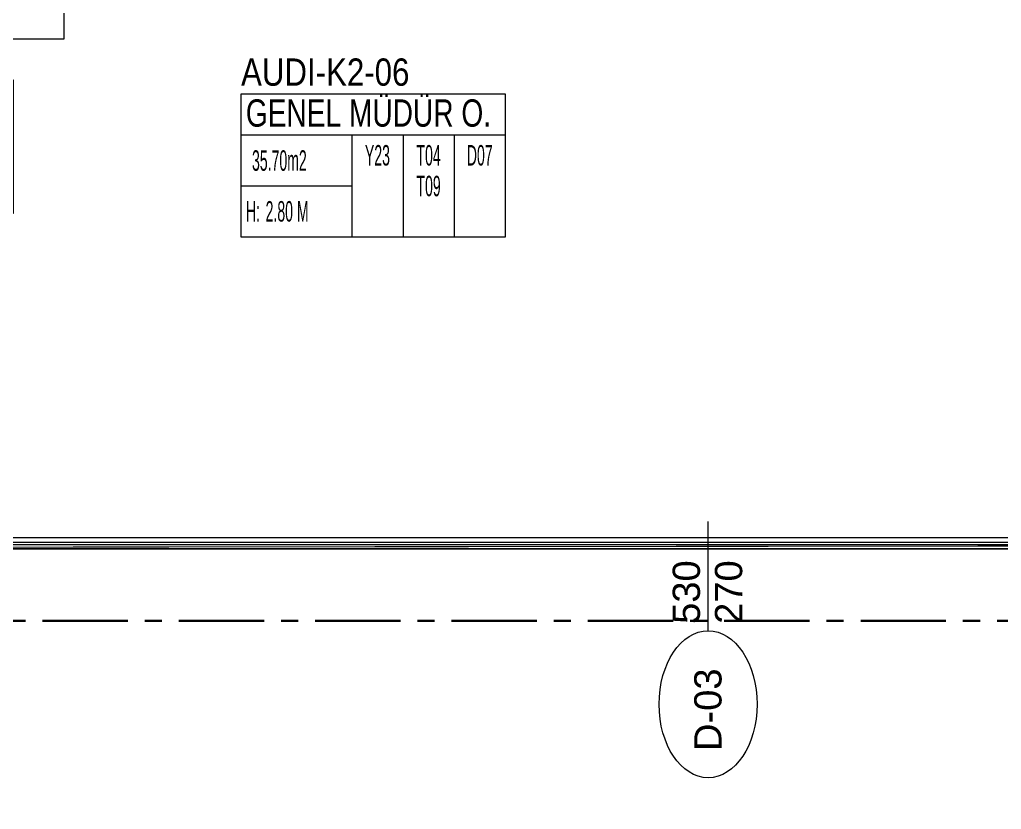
# Model space of a CAD drawing. Extents: x -2598 to 23780, y 0 to 8114.
# Drawn here: x 14682.1 to 15042, y 2267.5 to 2557 of the extents above; entities that cross this region are included whole.
import ezdxf
from ezdxf.enums import TextEntityAlignment as Align

# ---------------------------------------------------------------- set-up
doc = ezdxf.new("R2010")
doc.units = 0
doc.header["$LTSCALE"] = 25
doc.header["$MEASUREMENT"] = 0
for name, pattern in [('CENTER', [2, 1.25, -0.25, 0.25, -0.25]), ('DOT2', [0.125, 0, -0.125]), ('HIDDEN', [0.375, 0.25, -0.125])]:
    doc.linetypes.add(name, pattern=pattern)
doc.layers.get('0').update_dxf_attribs({"color": 9, "lineweight": 9})
for name, color, linetype, lineweight in [('05', 9, 'Continuous', 9), ('06D', 9, 'Continuous', 9), ('15', 9, 'Continuous', 9), ('20', 9, 'DOT2', 9), ('21', 9, 'Continuous', 9), ('22', 8, 'Continuous', 9), ('35', 9, 'Continuous', 9), ('40B', 9, 'Continuous', 9), ('E-KABLO', 7, 'Continuous', 30)]:
    doc.layers.add(name, color=color, linetype=linetype, lineweight=lineweight)
doc.styles.add('Arial', font='arial.ttf', dxfattribs={"height": 2.5})
doc.styles.add('MuuM_TEXT-STANDART', font='ARIALN.TTF')

# ---------------------------------------------------------------- blocks, each defined once
blk = doc.blocks.new('0_doorno')
blk.add_lwpolyline([(4.5, 0), (12.5, 0)])
blk.add_ellipse((-0.891, 0), major_axis=(-5.391, 0), ratio=0.666667)
at = {"style": 'Arial'}
blk.add_attdef('YUKSEKLIK', text='', height=2, dxfattribs=at).set_placement((5, 12.3), align=Align.TOP_LEFT)
blk.add_attdef('KAPINO', text='', height=2, dxfattribs=at).set_placement((0, 0), align=Align.MIDDLE)
blk.add_attdef('GENISLIK', text='', height=2, dxfattribs=at).set_placement((5, -3.789), align=Align.BOTTOM_LEFT)
blk = doc.blocks.new('KAPI KODLARI 2. KAT')
at = {"layer": '22'}
ref = blk.add_blockref('0_doorno', (14934.52, 2310.5), dxfattribs=dict(at, xscale=5, yscale=5, zscale=5, rotation=90))
ref.add_attrib('KAPINO', 'D-03', dxfattribs={"layer": '0', "height": 10, "rotation": 90, "style": 'Arial'}).set_placement((14934.43, 2304.03), align=Align.MIDDLE)
ref.add_attrib('GENISLIK', '530', dxfattribs={"layer": '0', "height": 10, "rotation": 90, "style": 'Arial'}).set_placement((14934.52, 2335.5), align=Align.BOTTOM_LEFT)
ref.add_attrib('YUKSEKLIK', '270', dxfattribs={"layer": '0', "height": 10, "rotation": 90, "style": 'Arial'}).set_placement((14937.02, 2335.5), align=Align.TOP_LEFT)
blk = doc.blocks.new('p-table_4')
for points in [[(-21.5, 55), (21.5, 55), (21.5, 104), (-21.5, 104)], [(-40, 40), (40, 40), (40, -40), (-40, -40)], [(-104, 21.5), (-55, 21.5), (-55, -21.5), (-104, -21.5)], [(-104, -21.5), (-55, -21.5), (-55, 21.5), (-104, 21.5)], [(104, 21.5), (55, 21.5), (55, -21.5), (104, -21.5)], [(104, -21.5), (55, -21.5), (55, 21.5), (104, 21.5)], [(-21.5, -55), (21.5, -55), (21.5, -104), (-21.5, -104)]]:
    blk.add_lwpolyline(points, close=True)
for points in [[(-21.5, 99), (21.5, 99)], [(-99, -21.5), (-99, 21.5)], [(-99, 21.5), (-99, -21.5)], [(99, -21.5), (99, 21.5)], [(99, 21.5), (99, -21.5)], [(-21.5, -99), (21.5, -99)]]:
    blk.add_lwpolyline(points)
blk = doc.blocks.new('0_roomno2-flat-2')
at = {"layer": '21'}
blk.add_lwpolyline([(96.88, -52.5), (0, -52.5), (0, 0), (96.88, 0)], close=True, dxfattribs=at)
for points in [[(0, -15), (96.88, -15)], [(40.62, -15), (40.62, -52.5)], [(59.38, -15), (59.38, -52.5)], [(78.12, -15), (78.12, -52.5)], [(0, -33.75), (40.62, -33.75)]]:
    blk.add_lwpolyline(points, dxfattribs=at)
at = {"layer": '21', "style": 'MuuM_TEXT-STANDART', "width": 0.6}
blk.add_text('H:', height=7.5, dxfattribs=at).set_placement((1.75, -43.04), align=Align.MIDDLE_LEFT)
at = {"layer": '21', "style": 'Arial'}
blk.add_attdef('ODANO', (0, 5.85), '', height=10, dxfattribs=at)
blk.add_attdef('MEKANADI', text='', height=10, dxfattribs=at).set_placement((1.75, -15), align=Align.BOTTOM_LEFT)
at = {"layer": '21', "style": 'MuuM_TEXT-STANDART', "width": 0.6}
for tag, p in [('M2', (1.75, -24.38)), ('TEMIZTAVANYUKSEKLIGI', (9, -43.04))]:
    blk.add_attdef(tag, text='', height=7.5, dxfattribs=at).set_placement(p, align=Align.MIDDLE_LEFT)
for tag, p in [('YER01', (50, -22.5)), ('TAVAN01', (68.75, -22.5)), ('DUVAR01', (87.5, -22.5)), ('YER02', (50, -33.75)), ('TAVAN02', (68.75, -33.75)), ('DUVAR02', (87.5, -33.75)), ('YER03', (50, -45)), ('TAVAN03', (68.75, -45)), ('DUVAR03', (87.5, -45))]:
    blk.add_attdef(tag, text='', height=7.5, dxfattribs=at).set_placement(p, align=Align.MIDDLE_CENTER)
blk = doc.blocks.new('alannnn')
at = {"layer": '40B'}
blk.add_attdef('A', (0, 0), '', height=2.5, dxfattribs=at)
blk = doc.blocks.new('*U317')
at = {"layer": '06D'}
for points in [[(4.95, 4), (521.04, 4)], [(4.95, 0), (521.02, 0)]]:
    blk.add_lwpolyline(points, dxfattribs=at)
at = {"layer": '15'}
for points in [[(1.96, 2.5), (524.03, 2.5)], [(524.03, 1.5), (1.96, 1.5)]]:
    blk.add_lwpolyline(points, dxfattribs=at)
blk = doc.blocks.new('p-2. kat planı')
at = {"layer": '40B'}
blk.add_lwpolyline([(13052.5, 1837.5), (13052.5, 1065.5), (13054.42, 1065.5, -0.152186), (16671.45, 2158.21), (16671.45, 2226.09), (16672.5, 2226.09), (16672.5, 2372.5), (15945, 2372.5), (15945, 2365), (14187.5, 2363), (14187.5, 2825), (13845, 2825), (13845, 1845), (13845, 1837.5)], format="xyb", close=True, dxfattribs=at)
blk.add_lwpolyline([(14480.5, 2825), (15254.5, 2825), (15254.5, 2364.21), (14480.5, 2363.33)], close=True, dxfattribs=at)
ref = blk.add_blockref('0_roomno2-flat-2', (14763.27, 2529.76))
ref.add_attrib('ODANO', 'AUDI-K2-06', dxfattribs={"layer": '21', "height": 10, "style": 'MuuM_TEXT-STANDART'}).set_placement((14763.27, 2529.76), align=Align.BOTTOM_LEFT)
ref.add_attrib('MEKANADI', 'GENEL MÜDÜR O.', dxfattribs={"layer": '21', "height": 10, "style": 'MuuM_TEXT-STANDART', "width": 0.9}).set_placement((14765.02, 2514.76), align=Align.BOTTOM_LEFT)
ref.add_attrib('TEMIZTAVANYUKSEKLIGI', '2.80 M', dxfattribs={"layer": '21', "height": 7.5, "style": 'MuuM_TEXT-STANDART', "width": 0.6}).set_placement((14772.27, 2486.72), align=Align.MIDDLE_LEFT)
ref.add_attrib('YER01', 'Y23', dxfattribs={"layer": '21', "height": 7.5, "style": 'MuuM_TEXT-STANDART', "width": 0.6}).set_placement((14813.27, 2507.26), align=Align.MIDDLE_CENTER)
ref.add_attrib('TAVAN01', 'T04', dxfattribs={"layer": '21', "height": 7.5, "style": 'MuuM_TEXT-STANDART', "width": 0.6}).set_placement((14832.02, 2507.26), align=Align.MIDDLE_CENTER)
ref.add_attrib('DUVAR01', 'D07', dxfattribs={"layer": '21', "height": 7.5, "style": 'MuuM_TEXT-STANDART', "width": 0.6}).set_placement((14850.77, 2507.26), align=Align.MIDDLE_CENTER)
ref.add_attrib('TAVAN02', 'T09', dxfattribs={"layer": '21', "height": 7.5, "style": 'MuuM_TEXT-STANDART', "width": 0.6}).set_placement((14832.02, 2496.01), align=Align.MIDDLE_CENTER)
at = {"linetype": 'Continuous', "rotation": 180}
blk.add_blockref('*U317', (15170.49, 2367), dxfattribs=at)
at = {"layer": '40B'}
ref = blk.add_blockref('alannnn', (14767.29, 2499.35), dxfattribs=at)
ref.add_attrib('A', '35.70m2', dxfattribs={"layer": '21', "height": 7.5, "style": 'MuuM_TEXT-STANDART', "width": 0.6}).set_placement((14767.29, 2499.35), align=Align.BOTTOM_LEFT)

msp = doc.modelspace()

# ---------------------------------------------------------------- linework, layer by layer
at = {"layer": '20', "linetype": 'HIDDEN'}
msp.add_lwpolyline([(13074.5, 1250.48, -0.146575), (16650.5, 2301.36, -0.146575)], format="xyb", dxfattribs=at)
at = {"layer": '35'}
msp.add_lwpolyline([(16650.5, 2363), (16650.5, 2272.98, 0.147272), (13074.5, 1216.59), (13074.5, 1835), (13854.5, 1835), (13854.5, 2483.5), (13840.44, 2489.8), (13837.5, 2489.8), (13837.5, 2570.2), (13840.5, 2570.2), (13854.5, 2576.5), (13854.5, 2580), (13854.5, 2657), (13835.5, 2657), (13835.5, 2763), (13854.5, 2763), (13854.5, 2803), (14182.5, 2803), (14182.5, 2363)], format="xyb", close=True, dxfattribs=at)
msp.add_lwpolyline([(14487.5, 2447), (14487.5, 2743), (14554.5, 2743), (14554.5, 2803), (15170.5, 2803), (15170.5, 2743), (15254.5, 2743), (15254.5, 2803), (15870.5, 2803), (15870.5, 2743), (15935.5, 2743), (15935.5, 2447), (15870.5, 2447), (15870.5, 2363), (15254.5, 2363), (15254.5, 2447), (15170.5, 2447), (15170.5, 2363), (14554.5, 2363), (14554.5, 2447)], close=True, dxfattribs=at)
at = {"layer": 'E-KABLO', "color": 6, "linetype": 'CENTER'}
msp.add_line((15871.7, 2336.58), (14575.7, 2336.56), dxfattribs=at)

# ---------------------------------------------------------------- block references
msp.add_blockref('p-2. kat planı', (0, 0))
at = {"layer": '05'}
msp.add_blockref('p-table_4', (14658.27, 2589.89), dxfattribs=at)
at = {"layer": '22'}
msp.add_blockref('KAPI KODLARI 2. KAT', (0, 0), dxfattribs=at)

doc.saveas('drawing.dxf')
